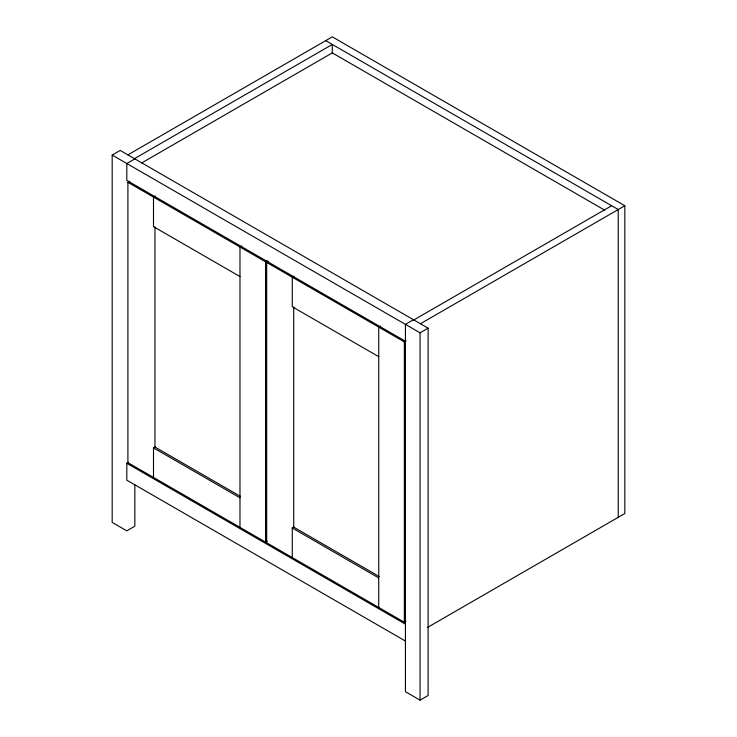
<?xml version="1.0" encoding="UTF-8"?>
<svg xmlns="http://www.w3.org/2000/svg" width="737" height="737" viewBox="0 0 737 737"><rect width="100%" height="100%" fill="white"/><g stroke="black" fill="none" stroke-linecap="round" stroke-linejoin="round"><path stroke-width="1.11" d="M134.853 484.743L134.853 526.2L126.81 530.843L112.181 522.395L112.181 155.065L120.223 150.422L428.105 328.177L428.105 695.507L420.053 700.15L405.433 691.702L405.433 324.372L413.475 319.729M127.906 154.862L332.304 36.85L624.819 205.734L624.819 513.532L427.377 627.519M134.484 158.658L332.304 44.45L332.304 53.635M134.853 158.87L126.81 163.513L126.81 180.399L405.433 341.268M141.44 163.089L332.304 52.898L604.699 210.165M267.356 541.105L265.569 542.137L127.906 462.652L127.906 182.306L129.694 181.274M155.286 196.051L153.499 197.083L153.499 226.637L239.976 276.559M241.764 245.974L239.976 247.006L239.976 527.36M127.906 182.306L265.569 261.782L267.356 260.751M406.124 621.217L404.337 622.249L266.665 542.773L266.665 262.418L268.452 261.386M294.054 276.163L292.267 277.195L292.267 306.749L378.735 356.68M405.433 641.043L126.81 480.174L126.81 463.287L128.597 462.256M153.499 477.429L153.499 447.875L155.286 446.843M380.522 326.086L378.735 327.117L378.735 607.472M413.844 319.941L611.655 205.734M420.422 323.746L624.819 205.734M266.665 262.418L404.337 341.894L406.124 340.863M112.181 155.065L420.053 332.82L428.105 328.177M292.267 557.55L292.267 527.996L294.054 526.964M325.717 40.646L618.242 209.538L618.242 517.328M240.446 496.388L154.963 447.037L154.963 226.941M379.205 576.5L293.722 527.148L293.722 307.053M153.499 447.875L239.976 497.807M292.267 527.996L378.735 577.919M126.81 463.287L405.433 624.147M420.053 332.82L420.053 700.15M404.337 341.894L404.337 622.249M265.569 261.782L265.569 542.137"/></g></svg>
